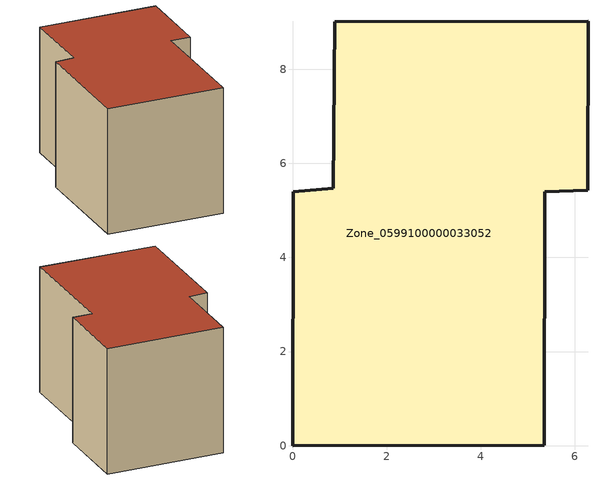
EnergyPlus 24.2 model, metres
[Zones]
Zone_0599100000033052
 floor ground (C_G): 5.35,0.01 0,0 0.01,5.4 0.87,5.47 0.9,9.01 6.28,9.02 6.27,5.43 5.36,5.4 z0
 wall outside (C_F): 0.87,5.47 0.01,5.4 0,0 5.35,0.01 5.36,5.4 6.27,5.43 6.28,9.02 0.9,9.01 0.87,5.47 z0:5.8
 roof outside (C_R): 6.28,9.02 0.9,9.01 0.87,5.47 0.01,5.4 0,0 5.35,0.01 5.36,5.4 6.27,5.43 z5.8
[BUILDING]
Pand.0599100000033052: North Axis=0; Terrain=City; Loads Convergence Tolerance Value=0.04; Temperature Convergence Tolerance Value=0.4; Solar Distribution=FullExterior; Maximum Number of Warmup Days=25; Minimum Number of Warmup Days=1
[Site:Location]
Rotterdam.The.Hague.AP_ZH_NLD Design_Conditions: Latitude=51.96; Longitude=4.45; Time Zone=1; Elevation=-4.5
[SITE:GROUNDTEMPERATURE:BUILDINGSURFACE]
18, 18, 18, 18, 18, 18, 18, 18, 18, 18, 18, 18
[MATERIAL] Thermal Absorptance=0.9; Solar Absorptance=0.7; Visible Absorptance=0.7
Name | Roughness | Thickness | Conductivity | Density | Specific Heat
G.TI.1946-1964 | MediumSmooth | 0.15 | 1 | 540 | 1210
F.TI.1946-1964 | Rough | 0.3 | 0.857143 | 1920 | 840
R.TI.1946-1964 | MediumRough | 0.2 | 0.277778 | 1500 | 1000
[CONSTRUCTION]
C_G: G.TI.1946-1964
C_F: F.TI.1946-1964
C_R: R.TI.1946-1964
[ZONE]
Zone_0599100000033052: Type=1; Multiplier=1; Ceiling Height=Autocalculate; Volume=Autocalculate; Floor Area=autocalculate; Part of Total Floor Area=Yes
[ZONEINFILTRATION:DESIGNFLOWRATE]
Infil_Zone_0599100000033052: Zone or ZoneList or Space or SpaceList=Zone_0599100000033052; Schedule=AlwaysOn; Design Flow Rate Calculation Method=Flow/Area; Flow Rate per Floor Area=0.003; Constant Term Coefficient=1; Temperature Term Coefficient=0; Velocity Term Coefficient=0; Velocity Squared Term Coefficient=0
[HVACTEMPLATE:ZONE:IDEALLOADSAIRSYSTEM]
Zone_0599100000033052: Maximum Heating Supply Air Temperature=50; Minimum Cooling Supply Air Temperature=13; Maximum Heating Supply Air Humidity Ratio=0.0156; Minimum Cooling Supply Air Humidity Ratio=0.0077; Heating Limit=NoLimit; Cooling Limit=NoLimit; Dehumidification Control Type=ConstantSensibleHeatRatio; Cooling Sensible Heat Ratio=0.7; Dehumidification Setpoint=60; Humidification Control Type=None; Humidification Setpoint=30; Outdoor Air Method=None; Outdoor Air Flow Rate per Person=0.00944; Outdoor Air Flow Rate per Zone Floor Area=0; Outdoor Air Flow Rate per Zone=0; Demand Controlled Ventilation Type=None; Outdoor Air Economizer Type=NoEconomizer; Heat Recovery Type=None; Sensible Heat Recovery Effectiveness=0.7; Latent Heat Recovery Effectiveness=0.65
[ZONECONTROL:THERMOSTAT]
ThermostatControl_Zone_0599100000033052: Zone or ZoneList=Zone_0599100000033052; Control Type Schedule=DualSetpointControlType; Control 1=Thermostat_Zone_0599100000033052; Temperature Difference Between Cutout And Setpoint=0
[THERMOSTATSETPOINT:DUALSETPOINT]
Thermostat_Zone_0599100000033052: Heating Setpoint Temperature Schedule=HeatingSetpoint_Zone_0599100000033052; Cooling Setpoint Temperature Schedule=CoolingSetpoint_Zone_0599100000033052
[SCHEDULE:COMPACT]
HeatingSetpoint_Zone_0599100000033052: Through: 12/31, For: AllDays, Until: 24:00, 21
CoolingSetpoint_Zone_0599100000033052: Through: 12/31, For: AllDays, Until: 24:00, 24
DualSetpointControlType: Through: 12/31, For: AllDays, Until: 24:00, 4
AlwaysOn: Through: 12/31, For: AllDays, Until: 24:00, 1
